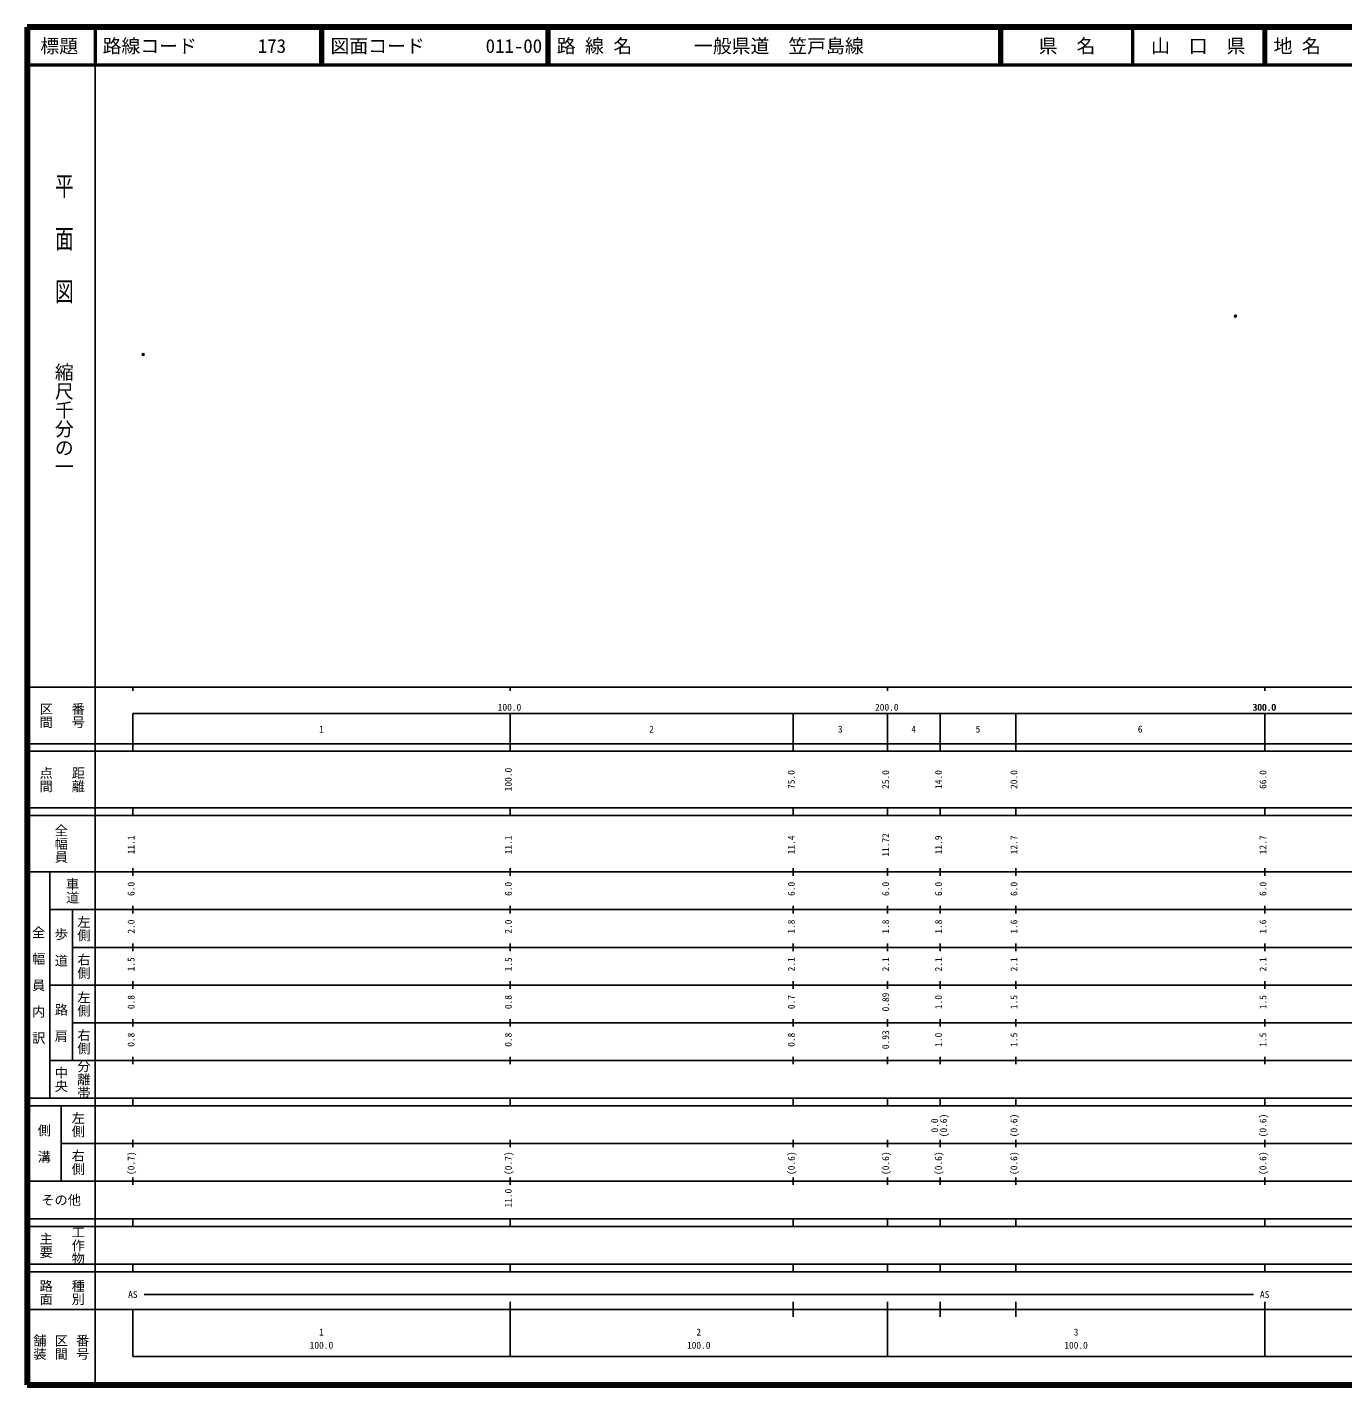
# Model space of a CAD drawing. Units: millimetres on the paper. Extents: x 40 to 680, y 20 to 380.
# Drawn here: x 40 to 388.7, y 20 to 380 of the extents above; entities that cross this region are included whole.
import ezdxf
from ezdxf.enums import TextEntityAlignment as Align

# ---------------------------------------------------------------- set-up
doc = ezdxf.new("R2010")
doc.units = ezdxf.units.MM
doc.header["$PDMODE"] = 32
doc.header["$PDSIZE"] = 0.5
doc.layers.add('M-OTRS', color=6, linetype='Continuous')
doc.layers.add('M-TTL-TXT', color=7, linetype='Continuous')
for name, color, linetype, lineweight in [('M-TTL', 2, 'Continuous', 140), ('M-TTL-BAND', 7, 'Continuous', 25), ('M-TTL-LINE', 7, 'Continuous', 50)]:
    doc.layers.add(name, color=color, linetype=linetype, lineweight=lineweight)
doc.styles.add('@ＭＳ ゴシック', font='')
doc.styles.add('ＭＳ ゴシック', font='')
doc.styles.get('@ＭＳ ゴシック').set_extended_font_data('@MS Gothic')
doc.styles.get('ＭＳ ゴシック').set_extended_font_data('MS Gothic')

msp = doc.modelspace()

# ---------------------------------------------------------------- linework, layer by layer
at = {"layer": 'M-OTRS'}
for p in [(360.241, 303.366), (70.75, 293.192)]:
    msp.add_point(p, dxfattribs=at)
at = {"layer": 'M-TTL'}
for p, q in [((40, 380), (40, 20)), ((680, 380), (40, 380)), ((40, 20), (680, 20))]:
    msp.add_line(p, q, dxfattribs=at)
at = {"layer": 'M-TTL-BAND'}
for p, q in [((58, 370), (58, 20)), ((40, 205), (579, 205)), ((68, 205), (68, 204)), ((168, 205), (168, 204)), ((268, 205), (268, 204)), ((368, 205), (368, 204)), ((68, 198), (579, 198)), ((68, 198), (68, 188)), ((168, 188), (168, 198)), ((243, 188), (243, 198)), ((268, 188), (268, 198)), ((282, 188), (282, 198)), ((302, 188), (302, 198)), ((368, 188), (368, 198)), ((40, 190), (579, 190)), ((40, 188), (579, 188)), ((40, 173), (579, 173)), ((68, 171), (68, 173)), ((168, 171), (168, 173)), ((243, 171), (243, 173)), ((268, 171), (268, 173)), ((282, 171), (282, 173)), ((302, 171), (302, 173)), ((368, 171), (368, 173)), ((40, 171), (579, 171)), ((40, 156), (579, 156)), ((46, 96), (46, 156)), ((68, 155), (68, 157)), ((168, 155), (168, 157)), ((243, 155), (243, 157)), ((268, 155), (268, 157)), ((282, 155), (282, 157)), ((302, 155), (302, 157)), ((368, 155), (368, 157)), ((46, 146), (579, 146)), ((52, 146), (52, 106)), ((68, 145), (68, 147)), ((168, 145), (168, 147)), ((243, 145), (243, 147)), ((268, 145), (268, 147)), ((282, 145), (282, 147)), ((302, 145), (302, 147)), ((368, 145), (368, 147)), ((68, 135), (68, 137)), ((168, 135), (168, 137)), ((243, 135), (243, 137)), ((268, 135), (268, 137)), ((282, 135), (282, 137)), ((302, 135), (302, 137)), ((368, 135), (368, 137)), ((52, 136), (579, 136)), ((46, 126), (579, 126)), ((68, 125), (68, 127)), ((168, 125), (168, 127)), ((243, 125), (243, 127)), ((268, 125), (268, 127)), ((282, 125), (282, 127)), ((302, 125), (302, 127)), ((368, 125), (368, 127)), ((52, 116), (579, 116)), ((68, 115), (68, 117)), ((168, 115), (168, 117)), ((243, 115), (243, 117)), ((268, 115), (268, 117)), ((282, 115), (282, 117)), ((302, 115), (302, 117)), ((368, 115), (368, 117)), ((46, 106), (579, 106)), ((68, 105), (68, 107)), ((168, 105), (168, 107)), ((243, 105), (243, 107)), ((268, 105), (268, 107)), ((282, 105), (282, 107)), ((302, 105), (302, 107)), ((368, 105), (368, 107)), ((40, 96), (579, 96)), ((40, 94), (579, 94)), ((49, 94), (49, 74)), ((68, 94), (68, 96)), ((168, 94), (168, 96)), ((243, 94), (243, 96)), ((268, 94), (268, 96)), ((282, 94), (282, 96)), ((302, 94), (302, 96)), ((368, 94), (368, 96)), ((49, 84), (579, 84)), ((68, 83), (68, 85)), ((168, 83), (168, 85)), ((243, 83), (243, 85)), ((268, 83), (268, 85)), ((282, 83), (282, 85)), ((302, 83), (302, 85)), ((368, 83), (368, 85)), ((40, 74), (579, 74)), ((68, 73), (68, 75)), ((168, 73), (168, 75)), ((243, 73), (243, 75)), ((268, 73), (268, 75)), ((282, 73), (282, 75)), ((302, 73), (302, 75)), ((368, 73), (368, 75)), ((40, 64), (579, 64)), ((40, 62), (579, 62)), ((68, 62), (68, 64)), ((168, 62), (168, 64)), ((243, 62), (243, 64)), ((268, 62), (268, 64)), ((282, 62), (282, 64)), ((302, 62), (302, 64)), ((368, 62), (368, 64)), ((40, 52), (579, 52)), ((68, 50), (68, 52)), ((168, 50), (168, 52)), ((243, 50), (243, 52)), ((268, 50), (268, 52)), ((282, 50), (282, 52)), ((302, 50), (302, 52)), ((368, 50), (368, 52)), ((40, 50), (579, 50)), ((71, 44), (365, 44)), ((40, 40), (579, 40)), ((68, 40), (68, 27.5)), ((168, 27.5), (168, 42)), ((243, 38), (243, 42)), ((268, 27.5), (268, 42)), ((282, 38), (282, 42)), ((302, 38), (302, 42)), ((368, 27.5), (368, 42)), ((68, 27.5), (579, 27.5))]:
    msp.add_line(p, q, dxfattribs=at)
at = {"layer": 'M-TTL-LINE'}
for p, q in [((58, 380), (58, 370)), ((117.75, 380), (117.75, 370)), ((118.25, 380), (118.25, 370)), ((177.75, 380), (177.75, 370)), ((178.25, 380), (178.25, 370)), ((297.75, 380), (297.75, 370)), ((298.25, 380), (298.25, 370)), ((333, 380), (333, 370)), ((367.75, 380), (367.75, 370)), ((368.25, 380), (368.25, 370)), ((40, 370), (680, 370))]:
    msp.add_line(p, q, dxfattribs=at)

# ---------------------------------------------------------------- texts
at = {"layer": 'M-TTL-BAND', "style": '@ＭＳ ゴシック', "width": 1.4}
msp.add_text('平  面  図', height=3.666, rotation=270, dxfattribs=at).set_placement((49.777, 306.475), align=Align.MIDDLE_RIGHT)
at = {"layer": 'M-TTL-BAND', "style": '@ＭＳ ゴシック'}
msp.add_text('縮尺千分の一', height=3.666, rotation=270, dxfattribs=at).set_placement((49.777, 261.03), align=Align.MIDDLE_RIGHT)
for s, p in [('区間', (45, 197.5)), ('番号', (53.5, 197.5)), ('点間', (45, 180.5)), ('距離', (53.5, 180.5)), ('全幅員', (49, 163.5)), ('車道', (52, 151)), ('左側', (55, 141)), ('全\u3000幅\u3000員\u3000内\u3000訳', (43, 126)), ('歩\u3000道', (49, 136)), ('右側', (55, 131)), ('左側', (55, 121)), ('路\u3000肩', (49, 116)), ('右側', (55, 111)), ('分離帯', (55, 101)), ('中央', (49, 101)), ('左側', (53.5, 89)), ('側\u3000溝', (44.5, 84)), ('右側', (53.5, 79)), ('工作物', (53.5, 57)), ('主要', (45, 57)), ('路面', (45, 44.5)), ('種別', (53.5, 44.5)), ('舗装', (43.333, 30)), ('区間', (49, 30)), ('番号', (54.667, 30))]:
    msp.add_text(s, height=2.566, rotation=270, dxfattribs=at).set_placement(p, align=Align.MIDDLE_CENTER)
at = {"layer": 'M-TTL-BAND', "style": 'ＭＳ ゴシック'}
for s, p in [('100.0', (167.844, 198.195)), ('200.0', (267.844, 198.195)), ('300.0', (367.844, 198.195)), ('300.0', (368, 198.195)), ('1', (118, 192.405)), ('2', (205.5, 192.405)), ('3', (255.5, 192.405)), ('4', (275, 192.405)), ('5', (292, 192.405)), ('6', (335, 192.405)), ('AS', (68, 42.5)), ('AS', (368, 42.5)), ('1', (118, 32.523)), ('2', (218, 32.523)), ('3', (318, 32.523)), ('100.0', (118, 29.033)), ('100.0', (218, 29.033)), ('100.0', (318, 29.033))]:
    msp.add_text(s, height=1.833, dxfattribs=at).set_placement(p, align=Align.BOTTOM_CENTER)
for s, p in [('100.0', (169, 180.5)), ('75.0', (244, 180.5)), ('25.0', (269, 180.5)), ('14.0', (283, 180.5)), ('20.0', (303, 180.5)), ('66.0', (369, 180.5)), ('11.72', (269, 163.174)), ('11.1', (69, 163.174)), ('11.1', (169, 163.174)), ('11.4', (244, 163.174)), ('11.9', (283, 163.174)), ('12.7', (303, 163.174)), ('12.7', (369, 163.174)), ('6.0', (69, 151.5)), ('6.0', (169, 151.5)), ('6.0', (244, 151.5)), ('6.0', (269, 151.5)), ('6.0', (283, 151.5)), ('6.0', (303, 151.5)), ('6.0', (369, 151.5)), ('2.0', (69, 141.5)), ('2.0', (169, 141.5)), ('1.8', (244, 141.5)), ('1.8', (269, 141.5)), ('1.8', (283, 141.5)), ('1.6', (303, 141.5)), ('1.6', (369, 141.5)), ('1.5', (69, 131.5)), ('1.5', (169, 131.5)), ('2.1', (244, 131.5)), ('2.1', (269, 131.5)), ('2.1', (283, 131.5)), ('2.1', (303, 131.5)), ('2.1', (369, 131.5)), ('0.8', (69, 121.5)), ('0.8', (169, 121.5)), ('0.7', (244, 121.5)), ('0.89', (269, 121.5)), ('1.0', (283, 121.5)), ('1.5', (303, 121.5)), ('1.5', (369, 121.5)), ('0.8', (69, 111.5)), ('0.8', (169, 111.5)), ('0.8', (244, 111.5)), ('0.93', (269, 111.5)), ('1.0', (283, 111.5)), ('1.5', (303, 111.5)), ('1.5', (369, 111.5)), ('0.0', (282, 88.764)), ('(0.6)', (284.37, 88.764)), ('(0.6)', (303, 88.764)), ('(0.6)', (369, 88.764)), ('(0.7)', (69, 78.764)), ('(0.7)', (169, 78.764)), ('(0.6)', (244, 78.764)), ('(0.6)', (269, 78.764)), ('(0.6)', (283, 78.764)), ('(0.6)', (303, 78.764)), ('(0.6)', (369, 78.764)), ('11.0', (169, 69.5))]:
    msp.add_text(s, height=1.833, rotation=90, dxfattribs=at).set_placement(p, align=Align.BOTTOM_CENTER)
msp.add_text('その他', height=2.566, dxfattribs=at).set_placement((49, 69), align=Align.MIDDLE_CENTER)
at = {"layer": 'M-TTL-TXT', "style": 'ＭＳ ゴシック'}
for s, p in [('標題', (48.5, 375)), ('県\u3000名', (315.625, 375)), ('山\u3000口\u3000県', (350.375, 375))]:
    msp.add_text(s, height=3.666, dxfattribs=at).set_placement(p, align=Align.MIDDLE_CENTER)
for s, p in [('路線コード', (60, 375)), ('173', (101.142, 375)), ('図面コード', (120.38, 375)), ('011-00', (161.521, 375)), ('路 線 名', (180.38, 375)), ('一般県道\u3000笠戸島線', (216.734, 375)), ('地 名', (370.38, 375))]:
    msp.add_text(s, height=3.666, dxfattribs=at).set_placement(p, align=Align.MIDDLE_LEFT)

doc.saveas('drawing.dxf')
